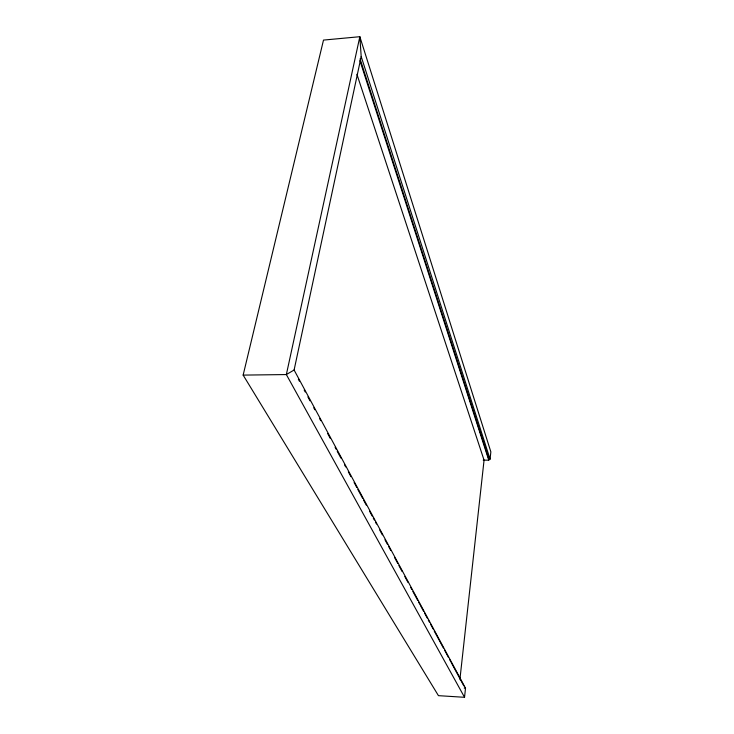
<?xml version="1.0" encoding="UTF-8"?>
<svg xmlns="http://www.w3.org/2000/svg" width="734" height="734" viewBox="0 0 734 734"><rect width="100%" height="100%" fill="white"/><g stroke="black" fill="none" stroke-linecap="round" stroke-linejoin="round"><path stroke-width="1.1" d="M483.211 460.154L488.78 460.19L488.89 459.154L360.055 58.839M464.539 697.3L465.512 688.198L294.105 370.009L361.192 56.527L359.844 36.7L323.501 40.086L243.147 375.102L438.446 695.658L464.539 697.3L286.352 374.56L359.844 36.7L490.853 451.878L490.073 459.163L488.89 459.154M459.879 679.684L484.064 460.154L356.926 74.281M294.105 370.009L286.352 374.56L243.147 375.102M464.209 688.116L465.512 688.198M298.353 379.23L299.417 381.194M304.188 390.038L305.252 392.002M307.895 396.92L310.023 400.847M313.767 407.792L314.84 409.774M319.666 418.71L320.73 420.701M327.685 433.583L330.337 438.492M335.099 447.318L336.163 449.281M337.218 451.245L340.925 458.117M344.622 464.961L345.668 466.916M348.311 471.797L350.944 476.687M354.109 482.55L355.164 484.504M355.696 485.486L356.752 487.449M357.816 489.413L362.587 498.258M363.642 500.221L366.294 505.13M369.496 511.066L372.184 516.048M373.267 518.039L374.34 520.03M375.413 522.03L376.487 524.021M379.717 530.003L382.341 534.866M384.974 539.738L387.598 544.6M388.644 546.546L390.745 550.445M394.543 557.482L397.8 563.519M398.892 565.529L402.131 571.547M404.819 576.52L408.04 582.484M410.719 587.457L411.792 589.43M412.857 591.411L417.655 600.311M418.719 602.284L419.793 604.265M420.325 605.247L423.518 611.174M424.591 613.156L427.252 618.092M428.317 620.065L429.39 622.056M430.463 624.038L433.143 629.001M434.216 630.992L443.4 648.012M444.455 649.966L448.557 657.563M449.575 659.462L450.603 661.362M451.116 662.307L457.383 673.922M457.906 674.895L459.512 677.877M460.585 679.867L463.805 685.831M359.899 60.583L488.78 460.19M361.192 56.527L490.073 459.163"/></g></svg>
